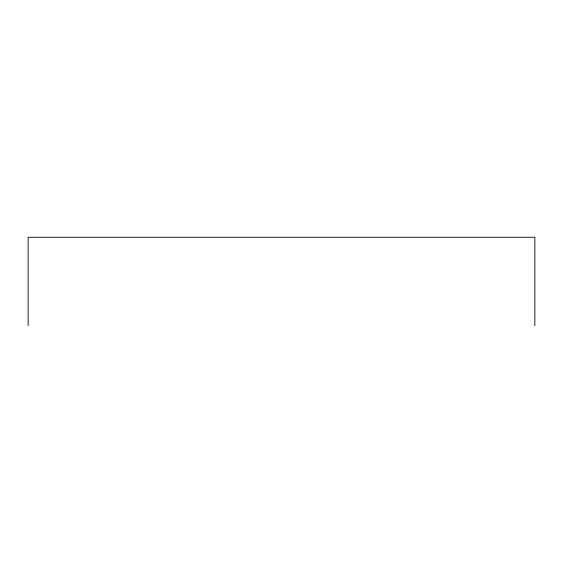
<?xml version="1.0" encoding="UTF-8"?>
<svg xmlns="http://www.w3.org/2000/svg" width="563" height="563" viewBox="0 0 563 563"><rect width="100%" height="100%" fill="white"/><g stroke="black" fill="none" stroke-linecap="round" stroke-linejoin="round"><path stroke-width="0.84" d="M534.85 325.731L534.85 237.269L28.15 237.269L28.15 325.731"/></g></svg>
